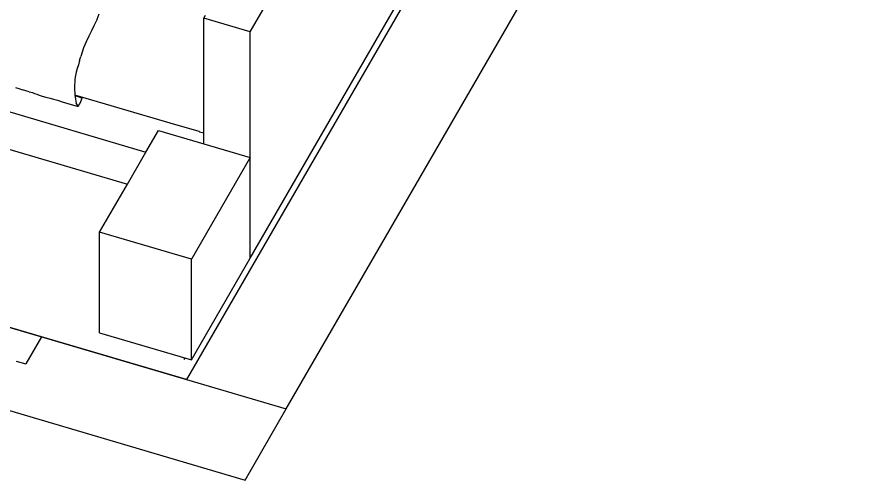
# Model space of a CAD drawing. Extents: x -4.5 to 11.4, y -6.8 to 6.5.
# Drawn here: x 2.802 to 5.16, y -6.293 to -5.005 of the extents above; entities that cross this region are included whole.
import ezdxf

# ---------------------------------------------------------------- set-up
doc = ezdxf.new("R2010")
doc.units = 0
doc.layers.get('0').update_dxf_attribs({"linetype": 'CONTINUOUS'})

msp = doc.modelspace()

# ---------------------------------------------------------------- linework, layer by layer
for p, q in [((3.5506, -6.0951), (5.1603, -3.3079)), ((3.4502, -5.046), (4.213, -3.725)), ((4.4062, -4.0517), (3.2733, -6.0133)), ((3.4502, -5.6757), (4.213, -4.3547)), ((1.6335, -4.9302), (3.1606, -5.3804)), ((3.0245, -5.0103), (3.0302, -4.9954)), ((3.0237, -5.0123), (3.016, -5.0296)), ((3.0245, -5.0103), (3.0237, -5.0123)), ((3.3218, -5.0082), (3.3265, -5)), ((3.4502, -5.046), (3.3218, -5.0082)), ((3.3218, -5.327), (3.3218, -5.0082)), ((1.6335, -5.0351), (3.1088, -5.4701)), ((3.0091, -5.0434), (3.0017, -5.058)), ((3.016, -5.0296), (3.0091, -5.0434)), ((3.4502, -5.3958), (3.4502, -5.046)), ((3.0017, -5.058), (2.9942, -5.0736)), ((2.9871, -5.0904), (2.9829, -5.1025)), ((2.9942, -5.0736), (2.9871, -5.0904)), ((2.9758, -5.1259), (2.979, -5.1146)), ((2.9829, -5.1025), (2.979, -5.1146)), ((2.9727, -5.1373), (2.9696, -5.1481)), ((2.9758, -5.1259), (2.9727, -5.1373)), ((2.9669, -5.1578), (2.9648, -5.1672)), ((2.9696, -5.1481), (2.9669, -5.1578)), ((2.9632, -5.1772), (2.962, -5.2018)), ((2.9648, -5.1672), (2.9632, -5.1772)), ((0.5279, -5.2039), (3.2733, -6.0133)), ((2.7974, -5.2008), (2.8068, -5.2039)), ((2.8068, -5.2039), (2.8168, -5.2069)), ((2.8361, -5.2126), (2.8168, -5.2069)), ((2.962, -5.2018), (2.9631, -5.2225)), ((2.8361, -5.2126), (2.8446, -5.2152)), ((2.8446, -5.2152), (2.851, -5.2174)), ((2.851, -5.2174), (2.8568, -5.2195)), ((2.8568, -5.2195), (2.8634, -5.2218)), ((2.8634, -5.2218), (2.8721, -5.2246)), ((2.8721, -5.2246), (2.8824, -5.2276)), ((2.8824, -5.2276), (2.8938, -5.2308)), ((2.8938, -5.2308), (2.9033, -5.2334)), ((2.9033, -5.2334), (2.9141, -5.2365)), ((2.9631, -5.2225), (2.9621, -5.2223)), ((2.9622, -5.2228), (2.9632, -5.2231)), ((2.9631, -5.2225), (2.9632, -5.2231)), ((3.2277, -5.3005), (2.9631, -5.2225)), ((2.9632, -5.2231), (2.9634, -5.2268)), ((2.9632, -5.2231), (2.968, -5.2246)), ((2.9634, -5.2268), (2.9667, -5.2455)), ((2.968, -5.2246), (2.9739, -5.2265)), ((2.9739, -5.2265), (2.9789, -5.2283)), ((2.9789, -5.2283), (2.9823, -5.2298)), ((2.9795, -5.2395), (2.9834, -5.2306)), ((2.9823, -5.2298), (2.9834, -5.2306)), ((2.9141, -5.2365), (2.9272, -5.2404)), ((2.9272, -5.2404), (2.9434, -5.2454)), ((2.9434, -5.2454), (2.9589, -5.25)), ((2.9589, -5.25), (2.9694, -5.2525)), ((2.9719, -5.2519), (2.9667, -5.2455)), ((2.9667, -5.2455), (2.9668, -5.2456)), ((2.971, -5.251), (2.9694, -5.2502)), ((2.9694, -5.2525), (2.9714, -5.2525)), ((2.9719, -5.2519), (2.971, -5.251)), ((2.9714, -5.2525), (2.9735, -5.2506)), ((2.9719, -5.2519), (2.9739, -5.2501)), ((2.9735, -5.2506), (2.9739, -5.2501)), ((2.9739, -5.2501), (2.9764, -5.246)), ((2.9764, -5.246), (2.9795, -5.2395)), ((3.3083, -5.3237), (3.2277, -5.3005)), ((3.1606, -5.3804), (3.1951, -5.3206)), ((3.1951, -5.3206), (3.3218, -5.358)), ((3.3083, -5.3237), (3.3096, -5.3241)), ((3.3096, -5.3241), (3.3218, -5.327)), ((3.3218, -5.358), (3.3218, -5.327)), ((3.3218, -5.358), (3.4502, -5.3958)), ((3.1088, -5.4701), (3.1606, -5.3804)), ((3.4502, -5.3958), (3.2868, -5.6787)), ((3.4502, -5.6757), (3.4502, -5.3958)), ((3.0318, -5.6035), (3.1088, -5.4701)), ((2.8704, -5.8945), (1.4462, -5.4747)), ((3.0318, -5.8833), (3.0318, -5.6035)), ((3.2868, -5.6787), (3.0318, -5.6035)), ((3.2868, -5.9585), (3.4502, -5.6757)), ((3.2868, -5.9585), (3.2868, -5.6787)), ((2.8704, -5.8945), (2.8267, -5.9702)), ((3.2733, -6.0133), (2.8704, -5.8945)), ((3.0318, -5.8833), (3.2868, -5.9585)), ((2.7993, -5.9621), (2.8267, -5.9702)), ((3.2668, -5.9577), (3.2693, -5.9534)), ((3.2733, -6.0133), (3.5506, -6.0951)), ((2.756, -6.0927), (3.4362, -6.2932)), ((3.4362, -6.2932), (3.5506, -6.0951))]:
    msp.add_line(p, q)

doc.saveas('drawing.dxf')
